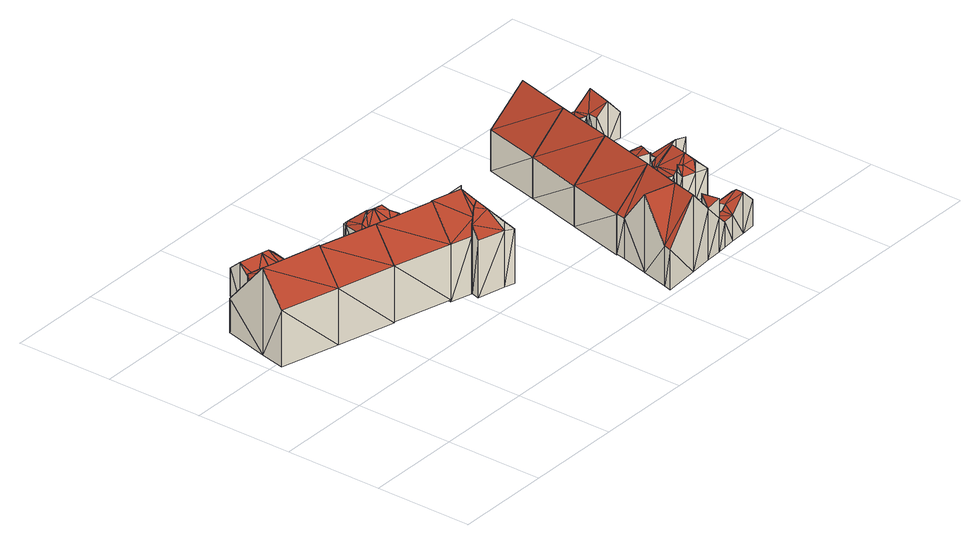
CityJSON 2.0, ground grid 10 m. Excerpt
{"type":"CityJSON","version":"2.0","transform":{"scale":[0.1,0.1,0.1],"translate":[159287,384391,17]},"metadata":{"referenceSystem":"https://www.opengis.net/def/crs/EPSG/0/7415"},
"CityObjects":{
"building1":{"type":"Building","attributes":{"oorspronkelijk_bouwjaar":1928,"status":"Pand in gebruik","geconstateerd":false,"h_maaiveld":18.1,"dak_type":"slanted","pw_datum":"2016-12-01","pw_actueel":"yes","pw_bron":"ahn3","reconstructie_methode":"tudelft3d-geoflow","versie_methode":"v21.03.1","kas_warenhuis":false,"ondergronds_type":"above ground","lod11_replace":false,"reconstruction_skipped":false},"geometry":[{"type":"Solid","lod":"2.2","boundaries":[[[[0,1,2]],[[3,4,5]],[[6,4,7]],[[6,5,4]],[[2,8,9]],[[10,1,0]],[[0,2,9]],[[8,2,11]],[[12,13,8]],[[13,9,8]],[[10,0,14]],[[10,14,6]],[[5,15,3]],[[14,5,6]],[[16,3,15]],[[17,16,15]],[[18,10,6]],[[19,18,6]],[[20,5,21]],[[21,5,22]],[[22,5,14]],[[19,6,23]],[[23,6,7]],[[24,25,26]],[[26,25,27]],[[26,27,28]],[[28,27,29]],[[23,7,4]],[[30,23,4]],[[28,29,31]],[[32,28,31]],[[33,34,35]],[[36,37,35]],[[21,22,34]],[[33,21,34]],[[30,4,16]],[[16,4,3]],[[32,31,25]],[[24,32,25]],[[38,12,8]],[[39,38,8]],[[39,8,40]],[[40,8,11]],[[41,1,18]],[[42,41,18]],[[18,1,10]],[[17,15,5]],[[20,17,5]],[[43,0,9]],[[44,43,9]],[[40,11,2]],[[45,40,2]],[[42,18,37]],[[36,42,37]],[[44,9,46]],[[46,9,13]],[[45,2,41]],[[41,2,1]],[[22,14,0]],[[43,22,0]],[[46,13,38]],[[38,13,12]],[[17,20,30]],[[16,17,30]],[[32,24,26]],[[28,32,26]],[[23,30,25]],[[19,23,31]],[[33,19,29]],[[19,31,29]],[[33,27,21]],[[18,35,37]],[[35,19,33]],[[19,35,18]],[[33,29,27]],[[27,30,20]],[[21,27,20]],[[25,30,27]],[[23,25,31]],[[46,38,39]],[[44,46,39]],[[35,43,36]],[[35,22,43]],[[42,36,41]],[[36,43,41]],[[34,22,35]],[[41,43,45]],[[45,44,39]],[[45,43,44]],[[45,39,40]]]],"semantics":{"surfaces":[{"type":"GroundSurface"},{"type":"WallSurface"},{"type":"RoofSurface"}],"values":[[0,0,0,0,0,0,0,0,0,0,0,0,0,0,1,1,1,1,1,1,1,1,1,1,1,1,1,1,1,1,1,1,1,1,1,1,1,1,1,1,1,1,1,1,1,1,1,1,1,1,1,1,1,1,1,1,1,1,1,1,1,1,2,2,2,2,2,2,2,2,2,2,2,2,2,2,2,2,2,2,2,2,2,2,2,2,2,2,2,2]]}}]},
"building2":{"type":"Building","attributes":{"oorspronkelijk_bouwjaar":1928,"status":"Pand in gebruik","geconstateerd":false,"h_maaiveld":18.13,"dak_type":"slanted","pw_datum":"2016-12-01","pw_actueel":"yes","pw_bron":"ahn3","reconstructie_methode":"tudelft3d-geoflow","versie_methode":"v21.03.1","kas_warenhuis":false,"ondergronds_type":"above ground","lod11_replace":false,"reconstruction_skipped":false},"geometry":[{"type":"Solid","lod":"2.2","boundaries":[[[[47,15,48]],[[49,50,51]],[[48,15,5]],[[52,53,54]],[[52,54,55]],[[52,9,13]],[[56,52,55]],[[48,5,50]],[[48,50,57]],[[56,58,0]],[[9,52,56]],[[9,56,0]],[[0,58,49]],[[49,51,0]],[[50,5,51]],[[59,50,60]],[[60,50,49]],[[61,56,62]],[[62,56,55]],[[63,54,53]],[[64,63,53]],[[64,53,52]],[[65,64,52]],[[17,15,47]],[[66,17,47]],[[44,9,43]],[[43,9,0]],[[65,52,46]],[[46,52,13]],[[67,57,50]],[[59,67,50]],[[68,5,17]],[[17,5,15]],[[43,0,51]],[[69,43,51]],[[60,49,70]],[[70,49,58]],[[46,13,9]],[[44,46,9]],[[62,55,63]],[[63,55,54]],[[70,58,56]],[[61,70,56]],[[66,47,48]],[[71,66,48]],[[69,51,5]],[[68,69,5]],[[71,48,67]],[[67,48,57]],[[66,71,68]],[[17,66,68]],[[70,43,60]],[[60,43,69]],[[71,67,59]],[[69,59,60]],[[68,71,59]],[[68,59,69]],[[72,62,65]],[[65,63,64]],[[65,62,63]],[[62,72,61]],[[61,44,43]],[[61,72,44]],[[61,43,70]],[[44,72,46]],[[46,72,65]]]],"semantics":{"surfaces":[{"type":"GroundSurface"},{"type":"WallSurface"},{"type":"RoofSurface"}],"values":[[0,0,0,0,0,0,0,0,0,0,0,0,0,0,0,1,1,1,1,1,1,1,1,1,1,1,1,1,1,1,1,1,1,1,1,1,1,1,1,1,1,1,1,1,1,1,1,1,1,2,2,2,2,2,2,2,2,2,2,2,2,2,2,2,2,2]]}}]},
"building3":{"type":"Building","attributes":{"oorspronkelijk_bouwjaar":1928,"status":"Pand in gebruik","geconstateerd":false,"h_maaiveld":18.17,"dak_type":"slanted","pw_datum":"2016-12-01","pw_actueel":"yes","pw_bron":"ahn3","reconstructie_methode":"tudelft3d-geoflow","versie_methode":"v21.03.1","kas_warenhuis":false,"ondergronds_type":"above ground","lod11_replace":false,"reconstruction_skipped":false},"geometry":[{"type":"Solid","lod":"2.2","boundaries":[[[[73,74,75]],[[76,77,78]],[[75,74,77]],[[75,77,76]],[[75,76,79]],[[80,81,82]],[[83,79,82]],[[80,84,85]],[[82,84,80]],[[86,80,87]],[[81,80,86]],[[75,79,83]],[[81,83,82]],[[88,84,82]],[[89,88,82]],[[89,82,90]],[[90,82,79]],[[90,79,91]],[[91,79,76]],[[66,74,73]],[[92,66,73]],[[93,94,95]],[[96,93,95]],[[97,87,80]],[[98,99,97]],[[97,99,87]],[[94,83,81]],[[100,94,81]],[[100,81,101]],[[101,81,86]],[[102,75,93]],[[93,75,94]],[[94,75,83]],[[71,77,66]],[[66,77,74]],[[103,91,67]],[[67,91,78]],[[78,91,76]],[[96,95,103]],[[103,95,91]],[[67,78,77]],[[71,67,77]],[[104,85,84]],[[88,104,84]],[[101,86,99]],[[99,86,87]],[[105,106,107]],[[106,105,108]],[[92,73,75]],[[102,92,75]],[[98,97,109]],[[97,80,85]],[[104,97,85]],[[92,102,71]],[[66,92,71]],[[96,102,93]],[[67,96,103]],[[67,71,96]],[[96,71,102]],[[100,108,105]],[[94,100,89]],[[89,100,105]],[[94,89,90]],[[89,105,107]],[[88,89,107]],[[95,90,91]],[[94,90,95]],[[106,108,109]],[[101,108,100]],[[109,99,98]],[[101,109,108]],[[99,109,101]],[[106,109,107]],[[107,97,104]],[[107,109,97]],[[107,104,88]]]],"semantics":{"surfaces":[{"type":"GroundSurface"},{"type":"WallSurface"},{"type":"RoofSurface"}],"values":[[0,0,0,0,0,0,0,0,0,0,0,0,0,1,1,1,1,1,1,1,1,1,1,1,1,1,1,1,1,1,1,1,1,1,1,1,1,1,1,1,1,1,1,1,1,1,1,1,1,1,1,1,1,2,2,2,2,2,2,2,2,2,2,2,2,2,2,2,2,2,2,2,2,2,2,2]]}}]},
"building4":{"type":"Building","attributes":{"oorspronkelijk_bouwjaar":1928,"status":"Pand in gebruik","geconstateerd":false,"h_maaiveld":18.03,"dak_type":"slanted","pw_datum":"2016-12-01","pw_actueel":"yes","pw_bron":"ahn3","reconstructie_methode":"tudelft3d-geoflow","versie_methode":"v21.03.1","kas_warenhuis":false,"ondergronds_type":"above ground","lod11_replace":false,"reconstruction_skipped":false},"geometry":[{"type":"Solid","lod":"2.2","boundaries":[[[[110,111,112]],[[113,114,115]],[[115,114,116]],[[117,118,119]],[[118,120,119]],[[117,119,121]],[[117,121,122]],[[123,124,125]],[[126,127,123]],[[122,121,128]],[[117,122,126]],[[122,127,126]],[[126,123,114]],[[123,125,114]],[[125,116,114]],[[112,116,125]],[[111,129,112]],[[116,112,129]],[[130,116,129]],[[131,125,132]],[[132,125,124]],[[132,124,133]],[[133,124,123]],[[133,123,134]],[[134,123,127]],[[101,118,117]],[[100,101,117]],[[135,128,121]],[[136,137,135]],[[135,137,128]],[[138,114,92]],[[92,114,113]],[[139,140,141]],[[135,121,142]],[[142,121,119]],[[143,144,145]],[[136,146,147]],[[148,149,150]],[[150,149,116]],[[116,149,115]],[[150,116,151]],[[151,116,130]],[[152,120,118]],[[101,152,118]],[[153,154,155]],[[155,154,134]],[[155,134,156]],[[156,134,122]],[[122,134,127]],[[156,122,137]],[[137,122,128]],[[136,135,146]],[[154,126,114]],[[138,154,114]],[[157,158,159]],[[143,157,144]],[[144,157,159]],[[100,117,153]],[[153,117,154]],[[154,117,126]],[[142,119,152]],[[152,119,120]],[[140,139,160]],[[160,129,111]],[[160,139,129]],[[161,110,112]],[[162,163,161]],[[161,163,110]],[[92,113,149]],[[149,113,115]],[[164,165,166]],[[166,165,167]],[[166,167,148]],[[148,167,149]],[[160,111,110]],[[163,160,110]],[[168,169,158]],[[157,168,158]],[[170,168,171]],[[161,112,131]],[[131,112,125]],[[168,161,169]],[[170,162,168]],[[168,162,161]],[[144,159,172]],[[151,130,139]],[[139,130,129]],[[173,174,165]],[[164,173,165]],[[174,173,175]],[[141,164,166]],[[139,141,150]],[[148,150,166]],[[139,150,151]],[[150,141,166]],[[156,153,155]],[[156,136,147]],[[100,147,176]],[[156,137,136]],[[100,153,156]],[[100,156,147]],[[146,135,147]],[[147,142,176]],[[147,135,142]],[[176,142,101]],[[100,176,101]],[[101,142,152]],[[174,175,165]],[[167,177,138]],[[165,175,177]],[[149,167,92]],[[165,177,167]],[[167,138,92]],[[177,172,138]],[[138,159,158]],[[138,172,159]],[[132,133,131]],[[131,169,161]],[[158,169,131]],[[133,158,131]],[[138,158,133]],[[154,133,134]],[[138,133,154]],[[157,171,168]],[[145,171,157]],[[145,157,143]],[[141,171,175]],[[177,175,172]],[[141,175,173]],[[172,175,171]],[[141,173,164]],[[140,160,141]],[[160,171,141]],[[163,171,160]],[[171,145,144]],[[170,163,162]],[[171,163,170]],[[171,144,172]]]],"semantics":{"surfaces":[{"type":"GroundSurface"},{"type":"WallSurface"},{"type":"RoofSurface"}],"values":[[0,0,0,0,0,0,0,0,0,0,0,0,0,0,0,0,0,0,0,1,1,1,1,1,1,1,1,1,1,1,1,1,1,1,1,1,1,1,1,1,1,1,1,1,1,1,1,1,1,1,1,1,1,1,1,1,1,1,1,1,1,1,1,1,1,1,1,1,1,1,1,1,1,1,1,1,1,1,1,1,1,1,1,1,1,1,1,1,1,1,2,2,2,2,2,2,2,2,2,2,2,2,2,2,2,2,2,2,2,2,2,2,2,2,2,2,2,2,2,2,2,2,2,2,2,2,2,2,2,2,2,2,2,2,2,2,2,2]]}}]},
"building5":{"type":"Building","attributes":{"oorspronkelijk_bouwjaar":1928,"status":"Pand in gebruik","geconstateerd":false,"h_maaiveld":18.05,"dak_type":"slanted","pw_datum":"2016-12-01","pw_actueel":"yes","pw_bron":"ahn3","reconstructie_methode":"tudelft3d-geoflow","versie_methode":"v21.03.1","kas_warenhuis":false,"ondergronds_type":"above ground","lod11_replace":false,"reconstruction_skipped":false},"geometry":[{"type":"MultiSurface","lod":"2.2","boundaries":[[[178,179,180]],[[178,181,179]],[[182,178,180]],[[183,184,185]],[[186,187,183]],[[180,188,182]],[[180,179,189]],[[190,179,181]],[[179,191,192]],[[179,192,189]],[[186,193,192]],[[186,192,187]],[[192,193,189]],[[183,187,184]],[[194,183,185]],[[195,194,196]],[[196,197,198]],[[185,197,196]],[[194,185,196]],[[199,195,196]],[[200,199,196]],[[201,197,185]],[[202,201,185]],[[202,185,203]],[[203,185,184]],[[204,182,205]],[[205,182,188]],[[206,198,197]],[[201,206,197]],[[207,194,199]],[[199,194,195]],[[208,209,198]],[[206,208,198]],[[210,190,211]],[[211,190,181]],[[212,187,192]],[[213,212,192]],[[214,178,204]],[[204,178,182]],[[215,191,179]],[[216,215,179]],[[213,192,191]],[[215,213,191]],[[205,188,180]],[[217,205,180]],[[216,179,210]],[[210,179,190]],[[218,219,220]],[[221,218,220]],[[219,193,222]],[[222,193,186]],[[223,183,194]],[[207,223,194]],[[219,189,193]],[[218,224,219]],[[219,224,189]],[[217,180,224]],[[224,180,189]],[[221,220,224]],[[211,181,178]],[[214,211,178]],[[222,186,183]],[[223,222,183]],[[203,184,212]],[[212,184,187]],[[201,225,208]],[[206,201,208]],[[200,225,199]],[[199,225,207]],[[207,225,202]],[[223,202,203]],[[223,207,202]],[[202,225,201]],[[217,204,205]],[[226,204,217]],[[226,216,211]],[[226,217,216]],[[211,216,210]],[[224,218,221]],[[204,226,214]],[[215,216,220]],[[216,224,220]],[[222,212,213]],[[216,217,224]],[[213,220,219]],[[222,213,219]],[[215,220,213]],[[214,226,211]],[[223,203,212]],[[222,223,212]]],"semantics":{"surfaces":[{"type":"GroundSurface"},{"type":"WallSurface"},{"type":"RoofSurface"}],"values":[0,0,0,0,0,0,0,0,0,0,0,0,0,0,0,0,0,0,0,1,1,1,1,1,1,1,1,1,1,1,1,1,1,1,1,1,1,1,1,1,1,1,1,1,1,1,1,1,1,1,1,1,1,1,1,1,1,1,1,1,1,1,1,1,1,2,2,2,2,2,2,2,2,2,2,2,2,2,2,2,2,2,2,2,2,2,2,2,2,2]}}]},
"building6":{"type":"Building","attributes":{"oorspronkelijk_bouwjaar":1928,"status":"Pand in gebruik","geconstateerd":false,"h_maaiveld":18.02,"dak_type":"slanted","pw_datum":"2016-12-01","pw_actueel":"yes","pw_bron":"ahn3","reconstructie_methode":"tudelft3d-geoflow","versie_methode":"v21.03.1","kas_warenhuis":false,"ondergronds_type":"above ground","lod11_replace":false,"reconstruction_skipped":false},"geometry":[{"type":"Solid","lod":"2.2","boundaries":[[[[227,228,229]],[[227,230,228]],[[231,232,233]],[[227,229,234]],[[235,236,231]],[[237,236,235]],[[237,235,238]],[[235,239,238]],[[240,238,241]],[[237,238,240]],[[235,231,233]],[[233,232,242]],[[232,229,242]],[[234,229,232]],[[243,227,234]],[[244,227,243]],[[245,233,246]],[[246,233,242]],[[247,241,238]],[[216,247,238]],[[248,237,249]],[[249,237,240]],[[250,234,251]],[[251,234,232]],[[252,235,245]],[[245,235,233]],[[253,254,255]],[[255,254,236]],[[236,254,231]],[[256,257,253]],[[253,257,254]],[[258,244,243]],[[259,258,243]],[[260,261,262]],[[262,228,230]],[[262,261,228]],[[251,232,231]],[[254,251,231]],[[246,242,229]],[[263,246,229]],[[263,229,261]],[[261,229,228]],[[249,240,247]],[[247,240,241]],[[216,238,215]],[[215,238,239]],[[264,265,258]],[[258,227,244]],[[258,265,227]],[[265,264,266]],[[215,239,235]],[[252,215,235]],[[255,236,237]],[[248,255,237]],[[267,268,256]],[[256,268,257]],[[257,268,269]],[[268,267,270]],[[269,268,271]],[[261,260,272]],[[262,230,265]],[[265,230,227]],[[259,243,234]],[[250,259,234]],[[266,259,273]],[[264,258,266]],[[273,259,250]],[[266,258,259]],[[255,248,270]],[[270,252,268]],[[270,215,252]],[[271,252,245]],[[268,252,271]],[[270,216,215]],[[248,216,270]],[[272,262,265]],[[272,260,262]],[[272,265,266]],[[272,266,273]],[[216,248,249]],[[247,216,249]],[[246,251,271]],[[245,246,271]],[[257,251,254]],[[271,251,257]],[[269,271,257]],[[270,267,256]],[[255,256,253]],[[255,270,256]],[[273,250,251]],[[272,273,263]],[[263,273,251]],[[263,251,246]],[[272,263,261]]]],"semantics":{"surfaces":[{"type":"GroundSurface"},{"type":"WallSurface"},{"type":"RoofSurface"}],"values":[[0,0,0,0,0,0,0,0,0,0,0,0,0,0,0,0,1,1,1,1,1,1,1,1,1,1,1,1,1,1,1,1,1,1,1,1,1,1,1,1,1,1,1,1,1,1,1,1,1,1,1,1,1,1,1,1,1,1,1,1,1,1,1,1,2,2,2,2,2,2,2,2,2,2,2,2,2,2,2,2,2,2,2,2,2,2,2,2,2,2,2,2,2,2]]}}]},
"building7":{"type":"Building","attributes":{"oorspronkelijk_bouwjaar":1928,"status":"Pand in gebruik","geconstateerd":false,"h_maaiveld":17.99,"dak_type":"slanted","pw_datum":"2016-12-01","pw_actueel":"yes","pw_bron":"ahn3","reconstructie_methode":"tudelft3d-geoflow","versie_methode":"v21.03.1","kas_warenhuis":false,"ondergronds_type":"above ground","lod11_replace":false,"reconstruction_skipped":false},"geometry":[{"type":"Solid","lod":"2.2","boundaries":[[[[240,274,237]],[[275,276,277]],[[237,274,276]],[[237,275,278]],[[237,276,275]],[[279,280,278]],[[281,280,279]],[[279,278,282]],[[279,283,281]],[[280,281,284]],[[280,284,243]],[[278,275,282]],[[285,286,280]],[[287,285,280]],[[280,286,278]],[[288,243,289]],[[289,243,284]],[[289,284,281]],[[290,289,281]],[[291,279,292]],[[293,291,292]],[[292,279,282]],[[294,283,279]],[[291,294,279]],[[295,274,296]],[[296,274,240]],[[297,290,294]],[[294,290,283]],[[283,290,281]],[[290,297,298]],[[292,282,275]],[[299,292,275]],[[293,292,286]],[[285,293,286]],[[287,280,288]],[[288,280,243]],[[248,237,286]],[[286,237,278]],[[296,240,237]],[[248,296,237]],[[300,276,295]],[[295,276,274]],[[299,275,277]],[[301,299,277]],[[301,277,276]],[[300,301,276]],[[287,298,291]],[[294,298,297]],[[291,298,294]],[[287,291,285]],[[293,285,291]],[[287,288,289]],[[298,289,290]],[[298,287,289]],[[301,300,299]],[[299,248,286]],[[299,300,248]],[[299,286,292]],[[300,295,248]],[[248,295,296]]]],"semantics":{"surfaces":[{"type":"GroundSurface"},{"type":"WallSurface"},{"type":"RoofSurface"}],"values":[[0,0,0,0,0,0,0,0,0,0,0,0,1,1,1,1,1,1,1,1,1,1,1,1,1,1,1,1,1,1,1,1,1,1,1,1,1,1,1,1,1,1,1,1,1,1,2,2,2,2,2,2,2,2,2,2,2,2,2,2]]}}]},
"building8":{"type":"Building","attributes":{"oorspronkelijk_bouwjaar":1928,"status":"Pand in gebruik","geconstateerd":false,"h_maaiveld":17.98,"dak_type":"slanted","pw_datum":"2016-12-01","pw_actueel":"yes","pw_bron":"ahn3","reconstructie_methode":"tudelft3d-geoflow","versie_methode":"v21.03.1","kas_warenhuis":false,"ondergronds_type":"above ground","lod11_replace":false,"reconstruction_skipped":false},"geometry":[{"type":"Solid","lod":"2.2","boundaries":[[[[274,302,303]],[[304,305,306]],[[276,274,303]],[[307,308,309]],[[310,308,311]],[[310,311,312]],[[276,303,305]],[[276,305,277]],[[311,308,307]],[[307,313,314]],[[311,307,314]],[[314,313,304]],[[304,306,314]],[[305,303,306]],[[315,313,307]],[[316,315,307]],[[317,310,312]],[[318,317,312]],[[319,304,315]],[[315,304,313]],[[320,309,308]],[[321,320,308]],[[322,311,323]],[[323,311,314]],[[323,314,306]],[[324,323,306]],[[318,312,311]],[[322,318,311]],[[295,274,276]],[[300,295,276]],[[325,303,326]],[[326,303,302]],[[300,276,301]],[[301,276,277]],[[327,305,319]],[[319,305,304]],[[328,329,330]],[[331,324,303]],[[325,331,303]],[[303,324,306]],[[329,328,331]],[[331,328,324]],[[326,302,295]],[[295,302,274]],[[316,307,309]],[[320,316,309]],[[301,277,305]],[[327,301,305]],[[321,308,317]],[[317,308,310]],[[321,322,316]],[[320,321,316]],[[315,316,323]],[[316,322,323]],[[301,327,329]],[[300,301,329]],[[330,327,319]],[[329,327,330]],[[331,325,329]],[[325,300,329]],[[321,317,318]],[[322,321,318]],[[300,325,326]],[[295,300,326]],[[324,328,330]],[[315,330,319]],[[323,324,330]],[[323,330,315]]]],"semantics":{"surfaces":[{"type":"GroundSurface"},{"type":"WallSurface"},{"type":"RoofSurface"}],"values":[[0,0,0,0,0,0,0,0,0,0,0,0,0,0,1,1,1,1,1,1,1,1,1,1,1,1,1,1,1,1,1,1,1,1,1,1,1,1,1,1,1,1,1,1,1,1,1,1,1,1,2,2,2,2,2,2,2,2,2,2,2,2,2,2,2,2,2,2]]}}]}
},
"vertices":[
[92,267,11],[78,271,11],[78,274,11],[9,193,11],[15,219,11],[75,203,11],[73,253,11],[27,265,11],[73,290,11],[96,284,11],[77,267,11],[70,276,11],[76,303,11],[99,297,11],[87,247,11],[69,177,11],[9,193,69],[69,177,69],[77,267,30],[73,253,46],[75,203,101],[87,247,49],[87,247,37],[27,265,46],[35,250,65],[35,250,60],[59,244,65],[59,244,60],[60,254,66],[60,254,49],[15,219,100],[43,258,49],[43,258,66],[75,250,49],[75,250,38],[76,260,38],[77,266,38],[77,266,30],[76,303,40],[73,290,52],[70,276,40],[78,271,38],[77,267,38],[92,267,37],[96,284,53],[78,274,40],[99,297,40],
[129,162,11],[135,187,11],[103,252,11],[101,247,11],[89,257,11],[121,291,11],[123,291,11],[116,264,11],[114,265,11],[106,267,11],[148,235,11],[106,265,11],[101,247,45],[103,252,38],[106,267,40],[114,265,40],[116,264,38],[123,291,38],[121,291,40],[129,162,69],[148,235,45],[75,203,100],[89,257,37],[106,265,38],[135,187,100],[104,282,53],
[189,146,12],[129,162,12],[196,172,12],[182,226,12],[135,187,12],[148,235,12],[194,223,12],[195,268,12],[216,253,12],[199,245,12],[207,218,12],[191,247,12],[190,247,12],[219,265,12],[196,271,12],[191,247,42],[199,245,42],[194,223,22],[182,226,22],[189,146,69],[207,218,46],[207,218,21],[182,223,19],[182,223,48],[195,268,40],[195,268,43],[196,271,40],[216,253,53],[219,265,40],[196,172,100],[182,226,45],[190,247,41],[206,253,51],[206,253,56],[197,251,47],[210,255,53],[198,268,43],
[266,192,10],[248,121,10],[261,194,10],[189,146,10],[196,172,10],[211,140,10],[212,140,10],[216,253,10],[219,265,10],[239,259,10],[240,260,10],[234,239,10],[223,239,10],[216,214,10],[232,210,10],[230,202,10],[212,236,10],[222,237,10],[234,236,10],[238,124,10],[209,131,10],[230,202,58],[232,210,49],[216,214,48],[222,237,21],[234,239,41],[234,239,45],[234,236,42],[196,172,101],[238,124,68],[238,124,77],[234,140,86],[239,259,41],[242,176,93],[242,176,88],[245,181,86],[234,239,42],[228,245,49],[211,140,80],[211,140,69],[212,140,80],[209,131,69],[240,260,40],[212,236,37],[212,236,26],[222,237,40],[223,239,42],[228,199,70],[228,199,62],[242,176,84],[248,121,66],[261,194,59],[261,194,73],[266,192,66],[229,149,94],[229,149,84],[223,147,90],[223,147,80],[260,193,68],[260,193,60],[260,193,73],[257,188,75],[239,171,90],[233,150,90],[233,150,87],[234,153,90],[225,251,53],[227,164,101],
[332,42,11],[376,73,11],[359,9,11],[340,71,11],[325,14,11],[422,14,11],[422,26,11],[426,26,11],[409,13,11],[411,25,11],[323,6,11],[383,11,11],[342,81,11],[414,63,11],[404,24,11],[400,12,11],[438,15,11],[453,16,11],[451,38,11],[425,34,11],[424,35,11],[453,16,38],[451,38,39],[425,34,41],[426,26,42],[422,26,38],[325,14,52],[323,6,52],[424,35,41],[438,15,53],[450,38,39],[450,38,11],[342,81,52],[340,71,52],[411,25,38],[404,24,45],[332,42,91],[414,63,45],[376,73,90],[359,9,90],[400,12,66],[400,12,46],[398,30,53],[398,30,65],[409,13,37],[422,14,37],[383,11,64],[438,23,53],[365,34,90],
[457,83,10],[446,95,10],[446,96,10],[444,87,10],[429,122,10],[447,118,10],[430,100,10],[463,114,10],[424,101,10],[414,126,10],[391,132,10],[376,73,10],[414,63,10],[357,140,10],[342,81,10],[442,96,10],[477,110,10],[470,80,10],[430,100,38],[442,96,38],[342,81,51],[391,132,90],[357,140,52],[463,114,53],[447,118,37],[424,101,45],[429,122,65],[429,122,38],[414,126,64],[428,118,65],[428,118,38],[470,80,38],[477,110,39],[446,95,48],[446,95,41],[444,87,39],[446,96,41],[457,83,51],[457,83,39],[463,90,47],[422,107,66],[422,107,49],[422,107,38],[409,114,65],[431,103,38],[451,92,46],[459,97,53],
[372,198,10],[431,130,10],[405,190,10],[443,180,10],[443,119,10],[453,124,10],[467,113,10],[457,133,10],[449,125,10],[455,133,10],[482,127,10],[443,119,35],[443,119,30],[467,113,57],[477,110,56],[482,127,39],[457,133,39],[453,124,41],[449,125,24],[449,125,38],[455,133,39],[372,198,52],[357,140,51],[457,133,41],[456,132,40],[431,130,45],[405,190,90],[443,180,46],
[386,256,10],[420,247,10],[460,221,10],[454,223,10],[456,238,10],[476,217,10],[486,204,10],[474,207,10],[500,201,10],[493,229,10],[507,225,10],[474,218,10],[476,233,10],[474,218,38],[476,217,40],[500,201,37],[507,225,38],[460,221,39],[474,207,41],[486,204,53],[493,229,54],[476,233,37],[456,238,37],[420,247,90],[386,256,52],[454,223,46],[453,224,39],[453,224,48],[461,223,39],[456,238,48]
]}
